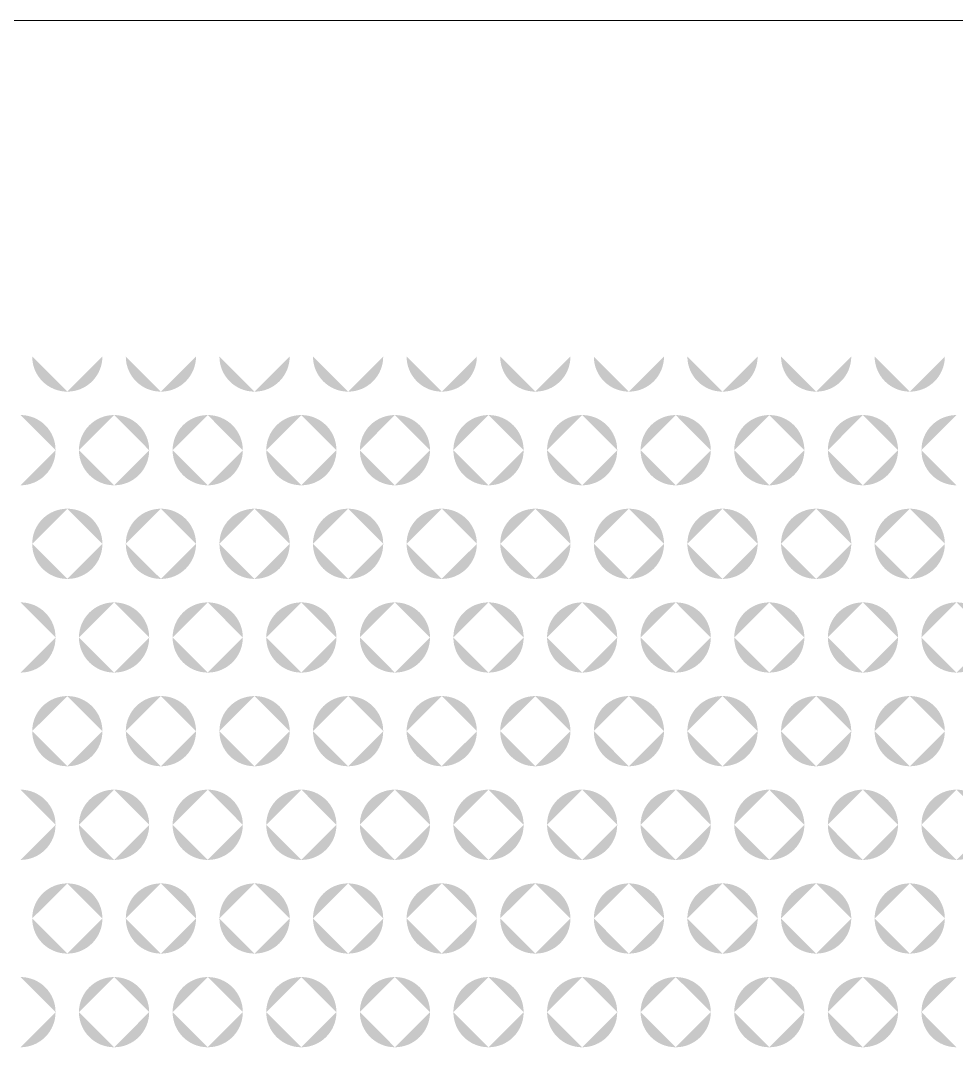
# Model space of a CAD drawing. Header units: millimetres. Extents: x 53 to 536, y 329 to 488.
# Drawn here: x 413.59 to 433.6, y 465.65 to 487.53 of the extents above; entities that cross this region are included whole.
import ezdxf

# ---------------------------------------------------------------- set-up
doc = ezdxf.new("R2010")
doc.units = ezdxf.units.MM
doc.header["$MEASUREMENT"] = 0

msp = doc.modelspace()

# ---------------------------------------------------------------- hatches: boundary and pattern name
at = {"transparency": 33554559}
h = msp.add_hatch(color=256, dxfattribs=at)
h.paths.add_polyline_path([(413.593, 477.6), (413.593, 479.101)], flags=0)
h.paths.add_polyline_path([(414.342, 478.35, 0.414997), (413.593, 479.101)], flags=0)
h.paths.add_polyline_path([(413.593, 477.6, 0.414295), (414.342, 478.35)], flags=0)
h.paths.add_polyline_path([(417.594, 479.101), (417.594, 477.6)], flags=0)
h.paths.add_polyline_path([(416.844, 478.35, 0.41381), (417.594, 477.6)], flags=0)
h.paths.add_polyline_path([(417.594, 479.101, 0.414512), (416.844, 478.35)], flags=0)
h.paths.add_polyline_path([(414.842, 478.35, 0.413274), (415.594, 477.6)], flags=0)
h.paths.add_polyline_path([(415.594, 479.101, 0.413977), (414.842, 478.35)], flags=0)
h.paths.add_polyline_path([(416.343, 478.35, 0.414512), (415.594, 479.101)], flags=0)
h.paths.add_polyline_path([(415.594, 477.6, 0.41381), (416.343, 478.35)], flags=0)
h.paths.add_polyline_path([(415.343, 476.35), (413.843, 476.35)], flags=0)
h.paths.add_polyline_path([(414.594, 477.1, 0.415481), (413.843, 476.35)], flags=0)
h.paths.add_polyline_path([(415.343, 476.35, 0.41478), (414.594, 477.1)], flags=0)
h.paths.add_polyline_path([(417.344, 476.35), (415.843, 476.35)], flags=0)
h.paths.add_polyline_path([(416.594, 477.1, 0.414512), (415.843, 476.35)], flags=0)
h.paths.add_polyline_path([(417.344, 476.35, 0.41478), (416.594, 477.1)], flags=0)
h.paths.add_polyline_path([(413.843, 480.351), (415.343, 480.351)], flags=0)
h.paths.add_polyline_path([(414.594, 479.601, 0.414295), (415.343, 480.351)], flags=0)
h.paths.add_polyline_path([(413.843, 480.351, 0.414997), (414.594, 479.601)], flags=0)
h.paths.add_polyline_path([(415.843, 480.351), (417.344, 480.351)], flags=0)
h.paths.add_polyline_path([(416.594, 479.601, 0.414295), (417.344, 480.351)], flags=0)
h.paths.add_polyline_path([(415.843, 480.351, 0.414027), (416.594, 479.601)], flags=0)
h = msp.add_hatch(color=256, dxfattribs=at)
h.paths.add_polyline_path([(417.594, 477.6), (417.594, 479.101)], flags=0)
h.paths.add_polyline_path([(418.344, 478.35, 0.414997), (417.594, 479.101)], flags=0)
h.paths.add_polyline_path([(417.594, 477.6, 0.414295), (418.344, 478.35)], flags=0)
h.paths.add_polyline_path([(421.595, 479.101), (421.595, 477.6)], flags=0)
h.paths.add_polyline_path([(420.845, 478.35, 0.414295), (421.595, 477.6)], flags=0)
h.paths.add_polyline_path([(421.595, 479.101, 0.414997), (420.845, 478.35)], flags=0)
h.paths.add_polyline_path([(418.845, 478.35, 0.41381), (419.595, 477.6)], flags=0)
h.paths.add_polyline_path([(419.595, 479.101, 0.414512), (418.845, 478.35)], flags=0)
h.paths.add_polyline_path([(420.345, 478.35, 0.414027), (419.595, 479.101)], flags=0)
h.paths.add_polyline_path([(419.595, 477.6, 0.413325), (420.345, 478.35)], flags=0)
h.paths.add_polyline_path([(419.346, 476.35), (417.844, 476.35)], flags=0)
h.paths.add_polyline_path([(418.594, 477.1, 0.414295), (417.844, 476.35)], flags=0)
h.paths.add_polyline_path([(419.346, 476.35, 0.414728), (418.594, 477.1)], flags=0)
h.paths.add_polyline_path([(421.345, 476.35), (419.844, 476.35)], flags=0)
h.paths.add_polyline_path([(420.595, 477.1, 0.414512), (419.844, 476.35)], flags=0)
h.paths.add_polyline_path([(421.345, 476.35, 0.41478), (420.595, 477.1)], flags=0)
h.paths.add_polyline_path([(417.844, 480.351), (419.346, 480.351)], flags=0)
h.paths.add_polyline_path([(418.594, 479.601, 0.414243), (419.346, 480.351)], flags=0)
h.paths.add_polyline_path([(417.844, 480.351, 0.41381), (418.594, 479.601)], flags=0)
h.paths.add_polyline_path([(419.844, 480.351), (421.345, 480.351)], flags=0)
h.paths.add_polyline_path([(420.595, 479.601, 0.414295), (421.345, 480.351)], flags=0)
h.paths.add_polyline_path([(419.844, 480.351, 0.414027), (420.595, 479.601)], flags=0)
h = msp.add_hatch(color=256, dxfattribs=at)
h.paths.add_polyline_path([(421.595, 477.6), (421.595, 479.101)], flags=0)
h.paths.add_polyline_path([(422.345, 478.35, 0.414027), (421.595, 479.101)], flags=0)
h.paths.add_polyline_path([(421.595, 477.6, 0.413325), (422.345, 478.35)], flags=0)
h.paths.add_polyline_path([(425.596, 479.101), (425.596, 477.6)], flags=0)
h.paths.add_polyline_path([(424.846, 478.35, 0.414295), (425.596, 477.6)], flags=0)
h.paths.add_polyline_path([(425.596, 479.101, 0.414997), (424.846, 478.35)], flags=0)
h.paths.add_polyline_path([(422.844, 478.35, 0.413759), (423.596, 477.6)], flags=0)
h.paths.add_polyline_path([(423.596, 479.101, 0.414461), (422.844, 478.35)], flags=0)
h.paths.add_polyline_path([(424.346, 478.35, 0.414512), (423.596, 479.101)], flags=0)
h.paths.add_polyline_path([(423.596, 477.6, 0.41381), (424.346, 478.35)], flags=0)
h.paths.add_polyline_path([(423.346, 476.35), (421.845, 476.35)], flags=0)
h.paths.add_polyline_path([(422.595, 477.1, 0.415265), (421.845, 476.35)], flags=0)
h.paths.add_polyline_path([(423.346, 476.35, 0.414512), (422.595, 477.1)], flags=0)
h.paths.add_polyline_path([(425.346, 476.35), (423.845, 476.35)], flags=0)
h.paths.add_polyline_path([(424.596, 477.1, 0.414512), (423.845, 476.35)], flags=0)
h.paths.add_polyline_path([(425.346, 476.35, 0.41478), (424.596, 477.1)], flags=0)
h.paths.add_polyline_path([(421.845, 480.351), (423.346, 480.351)], flags=0)
h.paths.add_polyline_path([(422.595, 479.601, 0.414027), (423.346, 480.351)], flags=0)
h.paths.add_polyline_path([(421.845, 480.351, 0.41478), (422.595, 479.601)], flags=0)
h.paths.add_polyline_path([(423.845, 480.351), (425.346, 480.351)], flags=0)
h.paths.add_polyline_path([(424.596, 479.601, 0.414295), (425.346, 480.351)], flags=0)
h.paths.add_polyline_path([(423.845, 480.351, 0.414027), (424.596, 479.601)], flags=0)
h = msp.add_hatch(color=256, dxfattribs=at)
h.paths.add_polyline_path([(425.596, 477.6), (425.596, 479.101)], flags=0)
h.paths.add_polyline_path([(426.346, 478.35, 0.414027), (425.596, 479.101)], flags=0)
h.paths.add_polyline_path([(425.596, 477.6, 0.413325), (426.346, 478.35)], flags=0)
h.paths.add_polyline_path([(429.597, 479.101), (429.597, 477.6)], flags=0)
h.paths.add_polyline_path([(428.847, 478.35, 0.414027), (429.597, 477.6)], flags=0)
h.paths.add_polyline_path([(429.597, 479.101, 0.414729), (428.847, 478.35)], flags=0)
h.paths.add_polyline_path([(426.846, 478.35, 0.413542), (427.596, 477.6)], flags=0)
h.paths.add_polyline_path([(427.596, 479.101, 0.414244), (426.846, 478.35)], flags=0)
h.paths.add_polyline_path([(428.346, 478.35, 0.414027), (427.596, 479.101)], flags=0)
h.paths.add_polyline_path([(427.596, 477.6, 0.413325), (428.346, 478.35)], flags=0)
h.paths.add_polyline_path([(427.346, 476.35), (425.846, 476.35)], flags=0)
h.paths.add_polyline_path([(426.596, 477.1, 0.415265), (425.846, 476.35)], flags=0)
h.paths.add_polyline_path([(427.346, 476.35, 0.41478), (426.596, 477.1)], flags=0)
h.paths.add_polyline_path([(429.347, 476.35), (427.845, 476.35)], flags=0)
h.paths.add_polyline_path([(428.597, 477.1, 0.41446), (427.845, 476.35)], flags=0)
h.paths.add_polyline_path([(429.347, 476.35, 0.41478), (428.597, 477.1)], flags=0)
h.paths.add_polyline_path([(425.846, 480.351), (427.346, 480.351)], flags=0)
h.paths.add_polyline_path([(426.596, 479.601, 0.414295), (427.346, 480.351)], flags=0)
h.paths.add_polyline_path([(425.846, 480.351, 0.41478), (426.596, 479.601)], flags=0)
h.paths.add_polyline_path([(427.845, 480.351), (429.347, 480.351)], flags=0)
h.paths.add_polyline_path([(428.597, 479.601, 0.414295), (429.347, 480.351)], flags=0)
h.paths.add_polyline_path([(427.845, 480.351, 0.413975), (428.597, 479.601)], flags=0)
h = msp.add_hatch(color=256, dxfattribs=at)
h.paths.add_polyline_path([(429.597, 477.6), (429.597, 479.101)], flags=0)
h.paths.add_polyline_path([(430.345, 478.35, 0.414561), (429.597, 479.101)], flags=0)
h.paths.add_polyline_path([(429.597, 477.6, 0.41386), (430.345, 478.35)], flags=0)
h.paths.add_polyline_path([(433.598, 479.101), (433.598, 477.6)], flags=0)
h.paths.add_polyline_path([(432.848, 478.35, 0.414295), (433.598, 477.6)], flags=0)
h.paths.add_polyline_path([(433.598, 479.101, 0.414997), (432.848, 478.35)], flags=0)
h.paths.add_polyline_path([(430.847, 478.35, 0.413325), (431.597, 477.6)], flags=0)
h.paths.add_polyline_path([(431.597, 479.101, 0.414027), (430.847, 478.35)], flags=0)
h.paths.add_polyline_path([(432.347, 478.35, 0.414244), (431.597, 479.101)], flags=0)
h.paths.add_polyline_path([(431.597, 477.6, 0.413542), (432.347, 478.35)], flags=0)
h.paths.add_polyline_path([(431.348, 476.35), (429.847, 476.35)], flags=0)
h.paths.add_polyline_path([(430.597, 477.1, 0.414997), (429.847, 476.35)], flags=0)
h.paths.add_polyline_path([(431.348, 476.35, 0.414512), (430.597, 477.1)], flags=0)
h.paths.add_polyline_path([(433.348, 476.35), (431.848, 476.35)], flags=0)
h.paths.add_polyline_path([(432.598, 477.1, 0.41478), (431.848, 476.35)], flags=0)
h.paths.add_polyline_path([(433.348, 476.35, 0.414997), (432.598, 477.1)], flags=0)
h.paths.add_polyline_path([(429.847, 480.351), (431.348, 480.351)], flags=0)
h.paths.add_polyline_path([(430.597, 479.601, 0.414027), (431.348, 480.351)], flags=0)
h.paths.add_polyline_path([(429.847, 480.351, 0.414512), (430.597, 479.601)], flags=0)
h.paths.add_polyline_path([(431.848, 480.351), (433.348, 480.351)], flags=0)
h.paths.add_polyline_path([(432.598, 479.601, 0.414512), (433.348, 480.351)], flags=0)
h.paths.add_polyline_path([(431.848, 480.351, 0.414295), (432.598, 479.601)], flags=0)
h = msp.add_hatch(color=256, dxfattribs=at)
h.paths.add_polyline_path([(413.593, 473.599), (413.593, 475.099)], flags=0)
h.paths.add_polyline_path([(414.342, 474.349, 0.414512), (413.593, 475.099)], flags=0)
h.paths.add_polyline_path([(413.593, 473.599, 0.414295), (414.342, 474.349)], flags=0)
h.paths.add_polyline_path([(417.594, 475.099), (417.594, 473.599)], flags=0)
h.paths.add_polyline_path([(416.844, 474.349, 0.41381), (417.594, 473.599)], flags=0)
h.paths.add_polyline_path([(417.594, 475.099, 0.414027), (416.844, 474.349)], flags=0)
h.paths.add_polyline_path([(414.842, 474.349, 0.413274), (415.594, 473.599)], flags=0)
h.paths.add_polyline_path([(415.594, 475.099, 0.413492), (414.842, 474.349)], flags=0)
h.paths.add_polyline_path([(416.343, 474.349, 0.414027), (415.594, 475.099)], flags=0)
h.paths.add_polyline_path([(415.594, 473.599, 0.41381), (416.343, 474.349)], flags=0)
h.paths.add_polyline_path([(415.343, 472.349), (413.843, 472.349)], flags=0)
h.paths.add_polyline_path([(414.594, 473.098, 0.414512), (413.843, 472.349)], flags=0)
h.paths.add_polyline_path([(415.343, 472.349, 0.41381), (414.594, 473.098)], flags=0)
h.paths.add_polyline_path([(417.344, 472.349), (415.843, 472.349)], flags=0)
h.paths.add_polyline_path([(416.594, 473.098, 0.413542), (415.843, 472.349)], flags=0)
h.paths.add_polyline_path([(417.344, 472.349, 0.41381), (416.594, 473.098)], flags=0)
h.paths.add_polyline_path([(413.843, 476.35), (415.343, 476.35)], flags=0)
h.paths.add_polyline_path([(414.594, 475.6, 0.41478), (415.343, 476.35)], flags=0)
h.paths.add_polyline_path([(413.843, 476.35, 0.415481), (414.594, 475.6)], flags=0)
h.paths.add_polyline_path([(415.843, 476.35), (417.344, 476.35)], flags=0)
h.paths.add_polyline_path([(416.594, 475.6, 0.41478), (417.344, 476.35)], flags=0)
h.paths.add_polyline_path([(415.843, 476.35, 0.414512), (416.594, 475.6)], flags=0)
h = msp.add_hatch(color=256, dxfattribs=at)
h.paths.add_polyline_path([(417.594, 473.599), (417.594, 475.099)], flags=0)
h.paths.add_polyline_path([(418.344, 474.349, 0.414512), (417.594, 475.099)], flags=0)
h.paths.add_polyline_path([(417.594, 473.599, 0.414295), (418.344, 474.349)], flags=0)
h.paths.add_polyline_path([(421.595, 475.099), (421.595, 473.599)], flags=0)
h.paths.add_polyline_path([(420.845, 474.349, 0.414295), (421.595, 473.599)], flags=0)
h.paths.add_polyline_path([(421.595, 475.099, 0.414512), (420.845, 474.349)], flags=0)
h.paths.add_polyline_path([(418.845, 474.349, 0.41381), (419.595, 473.599)], flags=0)
h.paths.add_polyline_path([(419.595, 475.099, 0.414027), (418.845, 474.349)], flags=0)
h.paths.add_polyline_path([(420.345, 474.349, 0.413542), (419.595, 475.099)], flags=0)
h.paths.add_polyline_path([(419.595, 473.599, 0.413325), (420.345, 474.349)], flags=0)
h.paths.add_polyline_path([(419.346, 472.349), (417.844, 472.349)], flags=0)
h.paths.add_polyline_path([(418.594, 473.098, 0.413325), (417.844, 472.349)], flags=0)
h.paths.add_polyline_path([(419.346, 472.349, 0.413759), (418.594, 473.098)], flags=0)
h.paths.add_polyline_path([(421.345, 472.349), (419.844, 472.349)], flags=0)
h.paths.add_polyline_path([(420.595, 473.098, 0.413542), (419.844, 472.349)], flags=0)
h.paths.add_polyline_path([(421.345, 472.349, 0.41381), (420.595, 473.098)], flags=0)
h.paths.add_polyline_path([(417.844, 476.35), (419.346, 476.35)], flags=0)
h.paths.add_polyline_path([(418.594, 475.6, 0.414728), (419.346, 476.35)], flags=0)
h.paths.add_polyline_path([(417.844, 476.35, 0.414295), (418.594, 475.6)], flags=0)
h.paths.add_polyline_path([(419.844, 476.35), (421.345, 476.35)], flags=0)
h.paths.add_polyline_path([(420.595, 475.6, 0.41478), (421.345, 476.35)], flags=0)
h.paths.add_polyline_path([(419.844, 476.35, 0.414512), (420.595, 475.6)], flags=0)
h = msp.add_hatch(color=256, dxfattribs=at)
h.paths.add_polyline_path([(421.595, 473.599), (421.595, 475.099)], flags=0)
h.paths.add_polyline_path([(422.345, 474.349, 0.413542), (421.595, 475.099)], flags=0)
h.paths.add_polyline_path([(421.595, 473.599, 0.413325), (422.345, 474.349)], flags=0)
h.paths.add_polyline_path([(425.596, 475.099), (425.596, 473.599)], flags=0)
h.paths.add_polyline_path([(424.846, 474.349, 0.414295), (425.596, 473.599)], flags=0)
h.paths.add_polyline_path([(425.596, 475.099, 0.414512), (424.846, 474.349)], flags=0)
h.paths.add_polyline_path([(422.844, 474.349, 0.413759), (423.596, 473.599)], flags=0)
h.paths.add_polyline_path([(423.596, 475.099, 0.413976), (422.844, 474.349)], flags=0)
h.paths.add_polyline_path([(424.346, 474.349, 0.414027), (423.596, 475.099)], flags=0)
h.paths.add_polyline_path([(423.596, 473.599, 0.41381), (424.346, 474.349)], flags=0)
h.paths.add_polyline_path([(423.346, 472.349), (421.845, 472.349)], flags=0)
h.paths.add_polyline_path([(422.595, 473.098, 0.414295), (421.845, 472.349)], flags=0)
h.paths.add_polyline_path([(423.346, 472.349, 0.413542), (422.595, 473.098)], flags=0)
h.paths.add_polyline_path([(425.346, 472.349), (423.845, 472.349)], flags=0)
h.paths.add_polyline_path([(424.596, 473.098, 0.413542), (423.845, 472.349)], flags=0)
h.paths.add_polyline_path([(425.346, 472.349, 0.41381), (424.596, 473.098)], flags=0)
h.paths.add_polyline_path([(421.845, 476.35), (423.346, 476.35)], flags=0)
h.paths.add_polyline_path([(422.595, 475.6, 0.414512), (423.346, 476.35)], flags=0)
h.paths.add_polyline_path([(421.845, 476.35, 0.415265), (422.595, 475.6)], flags=0)
h.paths.add_polyline_path([(423.845, 476.35), (425.346, 476.35)], flags=0)
h.paths.add_polyline_path([(424.596, 475.6, 0.41478), (425.346, 476.35)], flags=0)
h.paths.add_polyline_path([(423.845, 476.35, 0.414512), (424.596, 475.6)], flags=0)
h = msp.add_hatch(color=256, dxfattribs=at)
h.paths.add_polyline_path([(425.596, 473.599), (425.596, 475.099)], flags=0)
h.paths.add_polyline_path([(426.346, 474.349, 0.413542), (425.596, 475.099)], flags=0)
h.paths.add_polyline_path([(425.596, 473.599, 0.413325), (426.346, 474.349)], flags=0)
h.paths.add_polyline_path([(429.597, 475.099), (429.597, 473.599)], flags=0)
h.paths.add_polyline_path([(428.847, 474.349, 0.414027), (429.597, 473.599)], flags=0)
h.paths.add_polyline_path([(429.597, 475.099, 0.414244), (428.847, 474.349)], flags=0)
h.paths.add_polyline_path([(426.846, 474.349, 0.413542), (427.596, 473.599)], flags=0)
h.paths.add_polyline_path([(427.596, 475.099, 0.41376), (426.846, 474.349)], flags=0)
h.paths.add_polyline_path([(428.346, 474.349, 0.413542), (427.596, 475.099)], flags=0)
h.paths.add_polyline_path([(427.596, 473.599, 0.413325), (428.346, 474.349)], flags=0)
h.paths.add_polyline_path([(427.346, 472.349), (425.846, 472.349)], flags=0)
h.paths.add_polyline_path([(426.596, 473.098, 0.414295), (425.846, 472.349)], flags=0)
h.paths.add_polyline_path([(427.346, 472.349, 0.41381), (426.596, 473.098)], flags=0)
h.paths.add_polyline_path([(429.347, 472.349), (427.845, 472.349)], flags=0)
h.paths.add_polyline_path([(428.597, 473.098, 0.41349), (427.845, 472.349)], flags=0)
h.paths.add_polyline_path([(429.347, 472.349, 0.41381), (428.597, 473.098)], flags=0)
h.paths.add_polyline_path([(425.846, 476.35), (427.346, 476.35)], flags=0)
h.paths.add_polyline_path([(426.596, 475.6, 0.41478), (427.346, 476.35)], flags=0)
h.paths.add_polyline_path([(425.846, 476.35, 0.415265), (426.596, 475.6)], flags=0)
h.paths.add_polyline_path([(427.845, 476.35), (429.347, 476.35)], flags=0)
h.paths.add_polyline_path([(428.597, 475.6, 0.41478), (429.347, 476.35)], flags=0)
h.paths.add_polyline_path([(427.845, 476.35, 0.41446), (428.597, 475.6)], flags=0)
h = msp.add_hatch(color=256, dxfattribs=at)
h.paths.add_polyline_path([(429.597, 473.599), (429.597, 475.099)], flags=0)
h.paths.add_polyline_path([(430.345, 474.349, 0.414076), (429.597, 475.099)], flags=0)
h.paths.add_polyline_path([(429.597, 473.599, 0.41386), (430.345, 474.349)], flags=0)
h.paths.add_polyline_path([(433.598, 475.099), (433.598, 473.599)], flags=0)
h.paths.add_polyline_path([(432.848, 474.349, 0.414295), (433.598, 473.599)], flags=0)
h.paths.add_polyline_path([(433.598, 475.099, 0.414512), (432.848, 474.349)], flags=0)
h.paths.add_polyline_path([(430.847, 474.349, 0.413325), (431.597, 473.599)], flags=0)
h.paths.add_polyline_path([(431.597, 475.099, 0.413542), (430.847, 474.349)], flags=0)
h.paths.add_polyline_path([(432.347, 474.349, 0.41376), (431.597, 475.099)], flags=0)
h.paths.add_polyline_path([(431.597, 473.599, 0.413542), (432.347, 474.349)], flags=0)
h.paths.add_polyline_path([(431.348, 472.349), (429.847, 472.349)], flags=0)
h.paths.add_polyline_path([(430.597, 473.098, 0.414027), (429.847, 472.349)], flags=0)
h.paths.add_polyline_path([(431.348, 472.349, 0.413542), (430.597, 473.098)], flags=0)
h.paths.add_polyline_path([(433.348, 472.349), (431.848, 472.349)], flags=0)
h.paths.add_polyline_path([(432.598, 473.098, 0.41381), (431.848, 472.349)], flags=0)
h.paths.add_polyline_path([(433.348, 472.349, 0.414027), (432.598, 473.098)], flags=0)
h.paths.add_polyline_path([(429.847, 476.35), (431.348, 476.35)], flags=0)
h.paths.add_polyline_path([(430.597, 475.6, 0.414512), (431.348, 476.35)], flags=0)
h.paths.add_polyline_path([(429.847, 476.35, 0.414997), (430.597, 475.6)], flags=0)
h.paths.add_polyline_path([(431.848, 476.35), (433.348, 476.35)], flags=0)
h.paths.add_polyline_path([(432.598, 475.6, 0.414997), (433.348, 476.35)], flags=0)
h.paths.add_polyline_path([(431.848, 476.35, 0.41478), (432.598, 475.6)], flags=0)
h = msp.add_hatch(color=256, dxfattribs=at)
h.paths.add_polyline_path([(433.598, 473.599), (433.598, 475.099)], flags=0)
h.paths.add_polyline_path([(434.346, 474.349, 0.414294), (433.598, 475.099)], flags=0)
h.paths.add_polyline_path([(433.598, 473.599, 0.414078), (434.346, 474.349)], flags=0)
h.paths.add_polyline_path([(437.598, 475.099), (437.598, 473.599)], flags=0)
h.paths.add_polyline_path([(436.848, 474.349, 0.41381), (437.598, 473.599)], flags=0)
h.paths.add_polyline_path([(437.598, 475.099, 0.414027), (436.848, 474.349)], flags=0)
h.paths.add_polyline_path([(434.847, 474.349, 0.413759), (435.599, 473.599)], flags=0)
h.paths.add_polyline_path([(435.599, 475.099, 0.413976), (434.847, 474.349)], flags=0)
h.paths.add_polyline_path([(436.348, 474.349, 0.413809), (435.599, 475.099)], flags=0)
h.paths.add_polyline_path([(435.599, 473.599, 0.413592), (436.348, 474.349)], flags=0)
h.paths.add_polyline_path([(435.348, 472.349), (433.847, 472.349)], flags=0)
h.paths.add_polyline_path([(434.597, 473.098, 0.413325), (433.847, 472.349)], flags=0)
h.paths.add_polyline_path([(435.348, 472.349, 0.413759), (434.597, 473.098)], flags=0)
h.paths.add_polyline_path([(437.348, 472.349), (435.848, 472.349)], flags=0)
h.paths.add_polyline_path([(436.599, 473.098, 0.413542), (435.848, 472.349)], flags=0)
h.paths.add_polyline_path([(437.348, 472.349, 0.414078), (436.599, 473.098)], flags=0)
h.paths.add_polyline_path([(433.847, 476.35), (435.348, 476.35)], flags=0)
h.paths.add_polyline_path([(434.597, 475.6, 0.414728), (435.348, 476.35)], flags=0)
h.paths.add_polyline_path([(433.847, 476.35, 0.414295), (434.597, 475.6)], flags=0)
h.paths.add_polyline_path([(435.848, 476.35), (437.348, 476.35)], flags=0)
h.paths.add_polyline_path([(436.599, 475.6, 0.415048), (437.348, 476.35)], flags=0)
h.paths.add_polyline_path([(435.848, 476.35, 0.414512), (436.599, 475.6)], flags=0)
h = msp.add_hatch(color=256, dxfattribs=at)
h.paths.add_polyline_path([(413.593, 469.597), (413.593, 471.098)], flags=0)
h.paths.add_polyline_path([(414.342, 470.347, 0.414512), (413.593, 471.098)], flags=0)
h.paths.add_polyline_path([(413.593, 469.597, 0.414512), (414.342, 470.347)], flags=0)
h.paths.add_polyline_path([(417.594, 471.098), (417.594, 469.597)], flags=0)
h.paths.add_polyline_path([(416.844, 470.347, 0.414027), (417.594, 469.597)], flags=0)
h.paths.add_polyline_path([(417.594, 471.098, 0.414027), (416.844, 470.347)], flags=0)
h.paths.add_polyline_path([(414.842, 470.347, 0.413492), (415.594, 469.597)], flags=0)
h.paths.add_polyline_path([(415.594, 471.098, 0.413492), (414.842, 470.347)], flags=0)
h.paths.add_polyline_path([(416.343, 470.347, 0.414027), (415.594, 471.098)], flags=0)
h.paths.add_polyline_path([(415.594, 469.597, 0.414027), (416.343, 470.347)], flags=0)
h.paths.add_polyline_path([(415.343, 468.347), (413.843, 468.347)], flags=0)
h.paths.add_polyline_path([(414.594, 469.096, 0.414779), (413.843, 468.347)], flags=0)
h.paths.add_polyline_path([(415.343, 468.347, 0.414077), (414.594, 469.096)], flags=0)
h.paths.add_polyline_path([(417.344, 468.347), (415.843, 468.347)], flags=0)
h.paths.add_polyline_path([(416.594, 469.096, 0.413809), (415.843, 468.347)], flags=0)
h.paths.add_polyline_path([(417.344, 468.347, 0.414077), (416.594, 469.096)], flags=0)
h.paths.add_polyline_path([(413.843, 472.348), (413.843, 472.349), (415.343, 472.349), (415.343, 472.348)], flags=0)
h.paths.add_polyline_path([(414.594, 471.598, 0.414295), (415.343, 472.348)], flags=0)
h.paths.add_polyline_path([(413.843, 472.348, 0.414997), (414.594, 471.598)], flags=0)
h.paths.add_polyline_path([(415.843, 472.348), (415.843, 472.349), (417.344, 472.349), (417.344, 472.348)], flags=0)
h.paths.add_polyline_path([(416.594, 471.598, 0.414295), (417.344, 472.348)], flags=0)
h.paths.add_polyline_path([(415.843, 472.348, 0.414027), (416.594, 471.598)], flags=0)
h = msp.add_hatch(color=256, dxfattribs=at)
h.paths.add_polyline_path([(417.594, 469.597), (417.594, 471.098)], flags=0)
h.paths.add_polyline_path([(418.344, 470.347, 0.414512), (417.594, 471.098)], flags=0)
h.paths.add_polyline_path([(417.594, 469.597, 0.414512), (418.344, 470.347)], flags=0)
h.paths.add_polyline_path([(421.595, 471.098), (421.595, 469.597)], flags=0)
h.paths.add_polyline_path([(420.845, 470.347, 0.414512), (421.595, 469.597)], flags=0)
h.paths.add_polyline_path([(421.595, 471.098, 0.414512), (420.845, 470.347)], flags=0)
h.paths.add_polyline_path([(418.845, 470.347, 0.414027), (419.595, 469.597)], flags=0)
h.paths.add_polyline_path([(419.595, 471.098, 0.414027), (418.845, 470.347)], flags=0)
h.paths.add_polyline_path([(420.345, 470.347, 0.413542), (419.595, 471.098)], flags=0)
h.paths.add_polyline_path([(419.595, 469.597, 0.413542), (420.345, 470.347)], flags=0)
h.paths.add_polyline_path([(419.346, 468.347), (417.844, 468.347)], flags=0)
h.paths.add_polyline_path([(418.594, 469.096, 0.413592), (417.844, 468.347)], flags=0)
h.paths.add_polyline_path([(419.346, 468.347, 0.414025), (418.594, 469.096)], flags=0)
h.paths.add_polyline_path([(421.345, 468.347), (419.844, 468.347)], flags=0)
h.paths.add_polyline_path([(420.595, 469.096, 0.413809), (419.844, 468.347)], flags=0)
h.paths.add_polyline_path([(421.345, 468.347, 0.414077), (420.595, 469.096)], flags=0)
h.paths.add_polyline_path([(417.844, 472.348), (417.844, 472.349), (419.346, 472.349), (419.346, 472.348)], flags=0)
h.paths.add_polyline_path([(418.594, 471.598, 0.414243), (419.346, 472.348)], flags=0)
h.paths.add_polyline_path([(417.844, 472.348, 0.41381), (418.594, 471.598)], flags=0)
h.paths.add_polyline_path([(419.844, 472.348), (419.844, 472.349), (421.345, 472.349), (421.345, 472.348)], flags=0)
h.paths.add_polyline_path([(420.595, 471.598, 0.414295), (421.345, 472.348)], flags=0)
h.paths.add_polyline_path([(419.844, 472.348, 0.414027), (420.595, 471.598)], flags=0)
h = msp.add_hatch(color=256, dxfattribs=at)
h.paths.add_polyline_path([(421.595, 469.597), (421.595, 471.098)], flags=0)
h.paths.add_polyline_path([(422.345, 470.347, 0.413542), (421.595, 471.098)], flags=0)
h.paths.add_polyline_path([(421.595, 469.597, 0.413542), (422.345, 470.347)], flags=0)
h.paths.add_polyline_path([(425.596, 471.098), (425.596, 469.597)], flags=0)
h.paths.add_polyline_path([(424.846, 470.347, 0.414512), (425.596, 469.597)], flags=0)
h.paths.add_polyline_path([(425.596, 471.098, 0.414512), (424.846, 470.347)], flags=0)
h.paths.add_polyline_path([(422.844, 470.347, 0.413976), (423.596, 469.597)], flags=0)
h.paths.add_polyline_path([(423.596, 471.098, 0.413976), (422.844, 470.347)], flags=0)
h.paths.add_polyline_path([(424.346, 470.347, 0.414027), (423.596, 471.098)], flags=0)
h.paths.add_polyline_path([(423.596, 469.597, 0.414027), (424.346, 470.347)], flags=0)
h.paths.add_polyline_path([(423.346, 468.347), (421.845, 468.347)], flags=0)
h.paths.add_polyline_path([(422.595, 469.096, 0.414563), (421.845, 468.347)], flags=0)
h.paths.add_polyline_path([(423.346, 468.347, 0.413809), (422.595, 469.096)], flags=0)
h.paths.add_polyline_path([(425.346, 468.347), (423.845, 468.347)], flags=0)
h.paths.add_polyline_path([(424.596, 469.096, 0.413809), (423.845, 468.347)], flags=0)
h.paths.add_polyline_path([(425.346, 468.347, 0.414077), (424.596, 469.096)], flags=0)
h.paths.add_polyline_path([(421.845, 472.348), (421.845, 472.349), (423.346, 472.349), (423.346, 472.348)], flags=0)
h.paths.add_polyline_path([(422.595, 471.598, 0.414027), (423.346, 472.348)], flags=0)
h.paths.add_polyline_path([(421.845, 472.348, 0.41478), (422.595, 471.598)], flags=0)
h.paths.add_polyline_path([(423.845, 472.348), (423.845, 472.349), (425.346, 472.349), (425.346, 472.348)], flags=0)
h.paths.add_polyline_path([(424.596, 471.598, 0.414295), (425.346, 472.348)], flags=0)
h.paths.add_polyline_path([(423.845, 472.348, 0.414027), (424.596, 471.598)], flags=0)
h = msp.add_hatch(color=256, dxfattribs=at)
h.paths.add_polyline_path([(425.596, 469.597), (425.596, 471.098)], flags=0)
h.paths.add_polyline_path([(426.346, 470.347, 0.413542), (425.596, 471.098)], flags=0)
h.paths.add_polyline_path([(425.596, 469.597, 0.413542), (426.346, 470.347)], flags=0)
h.paths.add_polyline_path([(429.597, 471.098), (429.597, 469.597)], flags=0)
h.paths.add_polyline_path([(428.847, 470.347, 0.414244), (429.597, 469.597)], flags=0)
h.paths.add_polyline_path([(429.597, 471.098, 0.414244), (428.847, 470.347)], flags=0)
h.paths.add_polyline_path([(426.846, 470.347, 0.41376), (427.596, 469.597)], flags=0)
h.paths.add_polyline_path([(427.596, 471.098, 0.41376), (426.846, 470.347)], flags=0)
h.paths.add_polyline_path([(428.346, 470.347, 0.413542), (427.596, 471.098)], flags=0)
h.paths.add_polyline_path([(427.596, 469.597, 0.413542), (428.346, 470.347)], flags=0)
h.paths.add_polyline_path([(427.346, 468.347), (425.846, 468.347)], flags=0)
h.paths.add_polyline_path([(426.596, 469.096, 0.414563), (425.846, 468.347)], flags=0)
h.paths.add_polyline_path([(427.346, 468.347, 0.414077), (426.596, 469.096)], flags=0)
h.paths.add_polyline_path([(429.347, 468.347), (427.845, 468.347)], flags=0)
h.paths.add_polyline_path([(428.597, 469.096, 0.413756), (427.845, 468.347)], flags=0)
h.paths.add_polyline_path([(429.347, 468.347, 0.414077), (428.597, 469.096)], flags=0)
h.paths.add_polyline_path([(425.846, 472.348), (425.846, 472.349), (427.346, 472.349), (427.346, 472.348)], flags=0)
h.paths.add_polyline_path([(426.596, 471.598, 0.414295), (427.346, 472.348)], flags=0)
h.paths.add_polyline_path([(425.846, 472.348, 0.41478), (426.596, 471.598)], flags=0)
h.paths.add_polyline_path([(427.845, 472.348), (427.845, 472.349), (429.347, 472.349), (429.347, 472.348)], flags=0)
h.paths.add_polyline_path([(428.597, 471.598, 0.414295), (429.347, 472.348)], flags=0)
h.paths.add_polyline_path([(427.845, 472.348, 0.413975), (428.597, 471.598)], flags=0)
h = msp.add_hatch(color=256, dxfattribs=at)
h.paths.add_polyline_path([(429.597, 469.597), (429.597, 471.098)], flags=0)
h.paths.add_polyline_path([(430.345, 470.347, 0.414076), (429.597, 471.098)], flags=0)
h.paths.add_polyline_path([(429.597, 469.597, 0.414076), (430.345, 470.347)], flags=0)
h.paths.add_polyline_path([(433.598, 471.098), (433.598, 469.597)], flags=0)
h.paths.add_polyline_path([(432.848, 470.347, 0.414512), (433.598, 469.597)], flags=0)
h.paths.add_polyline_path([(433.598, 471.098, 0.414512), (432.848, 470.347)], flags=0)
h.paths.add_polyline_path([(430.847, 470.347, 0.413542), (431.597, 469.597)], flags=0)
h.paths.add_polyline_path([(431.597, 471.098, 0.413542), (430.847, 470.347)], flags=0)
h.paths.add_polyline_path([(432.347, 470.347, 0.41376), (431.597, 471.098)], flags=0)
h.paths.add_polyline_path([(431.597, 469.597, 0.41376), (432.347, 470.347)], flags=0)
h.paths.add_polyline_path([(431.348, 468.347), (429.847, 468.347)], flags=0)
h.paths.add_polyline_path([(430.597, 469.096, 0.414294), (429.847, 468.347)], flags=0)
h.paths.add_polyline_path([(431.348, 468.347, 0.413809), (430.597, 469.096)], flags=0)
h.paths.add_polyline_path([(433.348, 468.347), (431.848, 468.347)], flags=0)
h.paths.add_polyline_path([(432.598, 469.096, 0.414077), (431.848, 468.347)], flags=0)
h.paths.add_polyline_path([(433.348, 468.347, 0.414294), (432.598, 469.096)], flags=0)
h.paths.add_polyline_path([(429.847, 472.348), (429.847, 472.349), (431.348, 472.349), (431.348, 472.348)], flags=0)
h.paths.add_polyline_path([(430.597, 471.598, 0.414027), (431.348, 472.348)], flags=0)
h.paths.add_polyline_path([(429.847, 472.348, 0.414512), (430.597, 471.598)], flags=0)
h.paths.add_polyline_path([(431.848, 472.348), (431.848, 472.349), (433.348, 472.349), (433.348, 472.348)], flags=0)
h.paths.add_polyline_path([(432.598, 471.598, 0.414512), (433.348, 472.348)], flags=0)
h.paths.add_polyline_path([(431.848, 472.348, 0.414295), (432.598, 471.598)], flags=0)
h = msp.add_hatch(color=256, dxfattribs=at)
h.paths.add_polyline_path([(433.598, 469.597), (433.598, 471.098)], flags=0)
h.paths.add_polyline_path([(434.346, 470.347, 0.414294), (433.598, 471.098)], flags=0)
h.paths.add_polyline_path([(433.598, 469.597, 0.414294), (434.346, 470.347)], flags=0)
h.paths.add_polyline_path([(437.598, 471.098), (437.598, 469.597)], flags=0)
h.paths.add_polyline_path([(436.848, 470.347, 0.414027), (437.598, 469.597)], flags=0)
h.paths.add_polyline_path([(437.598, 471.098, 0.414027), (436.848, 470.347)], flags=0)
h.paths.add_polyline_path([(434.847, 470.347, 0.413976), (435.599, 469.597)], flags=0)
h.paths.add_polyline_path([(435.599, 471.098, 0.413976), (434.847, 470.347)], flags=0)
h.paths.add_polyline_path([(436.348, 470.347, 0.413809), (435.599, 471.098)], flags=0)
h.paths.add_polyline_path([(435.599, 469.597, 0.413809), (436.348, 470.347)], flags=0)
h.paths.add_polyline_path([(435.348, 468.347), (433.847, 468.347)], flags=0)
h.paths.add_polyline_path([(434.597, 469.096, 0.413592), (433.847, 468.347)], flags=0)
h.paths.add_polyline_path([(435.348, 468.347, 0.414025), (434.597, 469.096)], flags=0)
h.paths.add_polyline_path([(437.348, 468.347), (435.848, 468.347)], flags=0)
h.paths.add_polyline_path([(436.599, 469.096, 0.413809), (435.848, 468.347)], flags=0)
h.paths.add_polyline_path([(437.348, 468.347, 0.414346), (436.599, 469.096)], flags=0)
h.paths.add_polyline_path([(433.847, 472.348), (433.847, 472.349), (435.348, 472.349), (435.348, 472.348)], flags=0)
h.paths.add_polyline_path([(434.597, 471.598, 0.414243), (435.348, 472.348)], flags=0)
h.paths.add_polyline_path([(433.847, 472.348, 0.41381), (434.597, 471.598)], flags=0)
h.paths.add_polyline_path([(435.848, 472.348), (435.848, 472.349), (437.348, 472.349), (437.348, 472.348)], flags=0)
h.paths.add_polyline_path([(436.599, 471.598, 0.414563), (437.348, 472.348)], flags=0)
h.paths.add_polyline_path([(435.848, 472.348, 0.414027), (436.599, 471.598)], flags=0)
h = msp.add_hatch(color=256, dxfattribs=at)
h.paths.add_polyline_path([(413.593, 465.595), (413.593, 467.095)], flags=0)
h.paths.add_polyline_path([(414.342, 466.346, 0.414563), (413.593, 467.095)], flags=0)
h.paths.add_polyline_path([(413.593, 465.595, 0.414244), (414.342, 466.346)], flags=0)
h.paths.add_polyline_path([(417.594, 467.095), (417.594, 465.595)], flags=0)
h.paths.add_polyline_path([(416.844, 466.346, 0.413759), (417.594, 465.595)], flags=0)
h.paths.add_polyline_path([(417.594, 467.095, 0.414077), (416.844, 466.346)], flags=0)
h.paths.add_polyline_path([(414.842, 466.346, 0.413226), (415.594, 465.595)], flags=0)
h.paths.add_polyline_path([(415.594, 467.095, 0.41354), (414.842, 466.346)], flags=0)
h.paths.add_polyline_path([(416.343, 466.346, 0.414077), (415.594, 467.095)], flags=0)
h.paths.add_polyline_path([(415.594, 465.595, 0.413759), (416.343, 466.346)], flags=0)
h.paths.add_polyline_path([(415.343, 464.345), (413.843, 464.345)], flags=0)
h.paths.add_polyline_path([(414.594, 465.094, 0.415264), (413.843, 464.345)], flags=0)
h.paths.add_polyline_path([(415.343, 464.345, 0.414563), (414.594, 465.094)], flags=0)
h.paths.add_polyline_path([(417.344, 464.345), (415.843, 464.345)], flags=0)
h.paths.add_polyline_path([(416.594, 465.094, 0.414294), (415.843, 464.345)], flags=0)
h.paths.add_polyline_path([(417.344, 464.345, 0.414563), (416.594, 465.094)], flags=0)
h.paths.add_polyline_path([(413.843, 468.346), (413.843, 468.347), (415.343, 468.347), (415.343, 468.346)], flags=0)
h.paths.add_polyline_path([(414.594, 467.596, 0.414027), (415.343, 468.346)], flags=0)
h.paths.add_polyline_path([(413.843, 468.346, 0.414729), (414.594, 467.596)], flags=0)
h.paths.add_polyline_path([(415.843, 468.346), (415.843, 468.347), (417.344, 468.347), (417.344, 468.346)], flags=0)
h.paths.add_polyline_path([(416.594, 467.596, 0.414027), (417.344, 468.346)], flags=0)
h.paths.add_polyline_path([(415.843, 468.346, 0.41376), (416.594, 467.596)], flags=0)
h = msp.add_hatch(color=256, dxfattribs=at)
h.paths.add_polyline_path([(417.594, 465.595), (417.594, 467.095)], flags=0)
h.paths.add_polyline_path([(418.344, 466.346, 0.414563), (417.594, 467.095)], flags=0)
h.paths.add_polyline_path([(417.594, 465.595, 0.414244), (418.344, 466.346)], flags=0)
h.paths.add_polyline_path([(421.595, 467.095), (421.595, 465.595)], flags=0)
h.paths.add_polyline_path([(420.845, 466.346, 0.414244), (421.595, 465.595)], flags=0)
h.paths.add_polyline_path([(421.595, 467.095, 0.414563), (420.845, 466.346)], flags=0)
h.paths.add_polyline_path([(418.845, 466.346, 0.413759), (419.595, 465.595)], flags=0)
h.paths.add_polyline_path([(419.595, 467.095, 0.414077), (418.845, 466.346)], flags=0)
h.paths.add_polyline_path([(420.345, 466.346, 0.413592), (419.595, 467.095)], flags=0)
h.paths.add_polyline_path([(419.595, 465.595, 0.413274), (420.345, 466.346)], flags=0)
h.paths.add_polyline_path([(419.346, 464.345), (417.844, 464.345)], flags=0)
h.paths.add_polyline_path([(418.594, 465.094, 0.414078), (417.844, 464.345)], flags=0)
h.paths.add_polyline_path([(419.346, 464.345, 0.41451), (418.594, 465.094)], flags=0)
h.paths.add_polyline_path([(421.345, 464.345), (419.844, 464.345)], flags=0)
h.paths.add_polyline_path([(420.595, 465.094, 0.414294), (419.844, 464.345)], flags=0)
h.paths.add_polyline_path([(421.345, 464.345, 0.414563), (420.595, 465.094)], flags=0)
h.paths.add_polyline_path([(417.844, 468.346), (417.844, 468.347), (419.346, 468.347), (419.346, 468.346)], flags=0)
h.paths.add_polyline_path([(418.594, 467.596, 0.413976), (419.346, 468.346)], flags=0)
h.paths.add_polyline_path([(417.844, 468.346, 0.413542), (418.594, 467.596)], flags=0)
h.paths.add_polyline_path([(419.844, 468.346), (419.844, 468.347), (421.345, 468.347), (421.345, 468.346)], flags=0)
h.paths.add_polyline_path([(420.595, 467.596, 0.414027), (421.345, 468.346)], flags=0)
h.paths.add_polyline_path([(419.844, 468.346, 0.41376), (420.595, 467.596)], flags=0)
h = msp.add_hatch(color=256, dxfattribs=at)
h.paths.add_polyline_path([(421.595, 465.595), (421.595, 467.095)], flags=0)
h.paths.add_polyline_path([(422.345, 466.346, 0.413592), (421.595, 467.095)], flags=0)
h.paths.add_polyline_path([(421.595, 465.595, 0.413274), (422.345, 466.346)], flags=0)
h.paths.add_polyline_path([(425.596, 467.095), (425.596, 465.595)], flags=0)
h.paths.add_polyline_path([(424.846, 466.346, 0.414244), (425.596, 465.595)], flags=0)
h.paths.add_polyline_path([(425.596, 467.095, 0.414563), (424.846, 466.346)], flags=0)
h.paths.add_polyline_path([(422.844, 466.346, 0.41371), (423.596, 465.595)], flags=0)
h.paths.add_polyline_path([(423.596, 467.095, 0.414025), (422.844, 466.346)], flags=0)
h.paths.add_polyline_path([(424.346, 466.346, 0.414077), (423.596, 467.095)], flags=0)
h.paths.add_polyline_path([(423.596, 465.595, 0.413759), (424.346, 466.346)], flags=0)
h.paths.add_polyline_path([(423.346, 464.345), (421.845, 464.345)], flags=0)
h.paths.add_polyline_path([(422.595, 465.094, 0.415048), (421.845, 464.345)], flags=0)
h.paths.add_polyline_path([(423.346, 464.345, 0.414294), (422.595, 465.094)], flags=0)
h.paths.add_polyline_path([(425.346, 464.345), (423.845, 464.345)], flags=0)
h.paths.add_polyline_path([(424.596, 465.094, 0.414294), (423.845, 464.345)], flags=0)
h.paths.add_polyline_path([(425.346, 464.345, 0.414563), (424.596, 465.094)], flags=0)
h.paths.add_polyline_path([(421.845, 468.346), (421.845, 468.347), (423.346, 468.347), (423.346, 468.346)], flags=0)
h.paths.add_polyline_path([(422.595, 467.596, 0.41376), (423.346, 468.346)], flags=0)
h.paths.add_polyline_path([(421.845, 468.346, 0.414512), (422.595, 467.596)], flags=0)
h.paths.add_polyline_path([(423.845, 468.346), (423.845, 468.347), (425.346, 468.347), (425.346, 468.346)], flags=0)
h.paths.add_polyline_path([(424.596, 467.596, 0.414027), (425.346, 468.346)], flags=0)
h.paths.add_polyline_path([(423.845, 468.346, 0.41376), (424.596, 467.596)], flags=0)
h = msp.add_hatch(color=256, dxfattribs=at)
h.paths.add_polyline_path([(425.596, 465.595), (425.596, 467.095)], flags=0)
h.paths.add_polyline_path([(426.346, 466.346, 0.413592), (425.596, 467.095)], flags=0)
h.paths.add_polyline_path([(425.596, 465.595, 0.413274), (426.346, 466.346)], flags=0)
h.paths.add_polyline_path([(429.597, 467.095), (429.597, 465.595)], flags=0)
h.paths.add_polyline_path([(428.847, 466.346, 0.413977), (429.597, 465.595)], flags=0)
h.paths.add_polyline_path([(429.597, 467.095, 0.414294), (428.847, 466.346)], flags=0)
h.paths.add_polyline_path([(426.846, 466.346, 0.413492), (427.596, 465.595)], flags=0)
h.paths.add_polyline_path([(427.596, 467.095, 0.413809), (426.846, 466.346)], flags=0)
h.paths.add_polyline_path([(428.346, 466.346, 0.413592), (427.596, 467.095)], flags=0)
h.paths.add_polyline_path([(427.596, 465.595, 0.413274), (428.346, 466.346)], flags=0)
h.paths.add_polyline_path([(427.346, 464.345), (425.846, 464.345)], flags=0)
h.paths.add_polyline_path([(426.596, 465.094, 0.415048), (425.846, 464.345)], flags=0)
h.paths.add_polyline_path([(427.346, 464.345, 0.414563), (426.596, 465.094)], flags=0)
h.paths.add_polyline_path([(429.347, 464.345), (427.845, 464.345)], flags=0)
h.paths.add_polyline_path([(428.597, 465.094, 0.414241), (427.845, 464.345)], flags=0)
h.paths.add_polyline_path([(429.347, 464.345, 0.414563), (428.597, 465.094)], flags=0)
h.paths.add_polyline_path([(425.846, 468.346), (425.846, 468.347), (427.346, 468.347), (427.346, 468.346)], flags=0)
h.paths.add_polyline_path([(426.596, 467.596, 0.414027), (427.346, 468.346)], flags=0)
h.paths.add_polyline_path([(425.846, 468.346, 0.414512), (426.596, 467.596)], flags=0)
h.paths.add_polyline_path([(427.845, 468.346), (427.845, 468.347), (429.347, 468.347), (429.347, 468.346)], flags=0)
h.paths.add_polyline_path([(428.597, 467.596, 0.414027), (429.347, 468.346)], flags=0)
h.paths.add_polyline_path([(427.845, 468.346, 0.413709), (428.597, 467.596)], flags=0)
h = msp.add_hatch(color=256, dxfattribs=at)
h.paths.add_polyline_path([(429.597, 465.595), (429.597, 467.095)], flags=0)
h.paths.add_polyline_path([(430.345, 466.346, 0.414128), (429.597, 467.095)], flags=0)
h.paths.add_polyline_path([(429.597, 465.595, 0.413807), (430.345, 466.346)], flags=0)
h.paths.add_polyline_path([(433.598, 467.095), (433.598, 465.595)], flags=0)
h.paths.add_polyline_path([(432.848, 466.346, 0.414244), (433.598, 465.595)], flags=0)
h.paths.add_polyline_path([(433.598, 467.095, 0.414563), (432.848, 466.346)], flags=0)
h.paths.add_polyline_path([(430.847, 466.346, 0.413274), (431.597, 465.595)], flags=0)
h.paths.add_polyline_path([(431.597, 467.095, 0.413592), (430.847, 466.346)], flags=0)
h.paths.add_polyline_path([(432.347, 466.346, 0.413809), (431.597, 467.095)], flags=0)
h.paths.add_polyline_path([(431.597, 465.595, 0.413492), (432.347, 466.346)], flags=0)
h.paths.add_polyline_path([(431.348, 464.345), (429.847, 464.345)], flags=0)
h.paths.add_polyline_path([(430.597, 465.094, 0.414779), (429.847, 464.345)], flags=0)
h.paths.add_polyline_path([(431.348, 464.345, 0.414294), (430.597, 465.094)], flags=0)
h.paths.add_polyline_path([(433.348, 464.345), (431.848, 464.345)], flags=0)
h.paths.add_polyline_path([(432.598, 465.094, 0.414563), (431.848, 464.345)], flags=0)
h.paths.add_polyline_path([(433.348, 464.345, 0.414779), (432.598, 465.094)], flags=0)
h.paths.add_polyline_path([(429.847, 468.346), (429.847, 468.347), (431.348, 468.347), (431.348, 468.346)], flags=0)
h.paths.add_polyline_path([(430.597, 467.596, 0.41376), (431.348, 468.346)], flags=0)
h.paths.add_polyline_path([(429.847, 468.346, 0.414244), (430.597, 467.596)], flags=0)
h.paths.add_polyline_path([(431.848, 468.346), (431.848, 468.347), (433.348, 468.347), (433.348, 468.346)], flags=0)
h.paths.add_polyline_path([(432.598, 467.596, 0.414244), (433.348, 468.346)], flags=0)
h.paths.add_polyline_path([(431.848, 468.346, 0.414027), (432.598, 467.596)], flags=0)

# ---------------------------------------------------------------- linework, layer by layer
at = {"lineweight": 9}
msp.add_lwpolyline([(510.817, 443.778), (75.767, 443.778), (75.767, 487.53), (510.817, 487.53)], close=True, dxfattribs=at)

doc.saveas('drawing.dxf')
